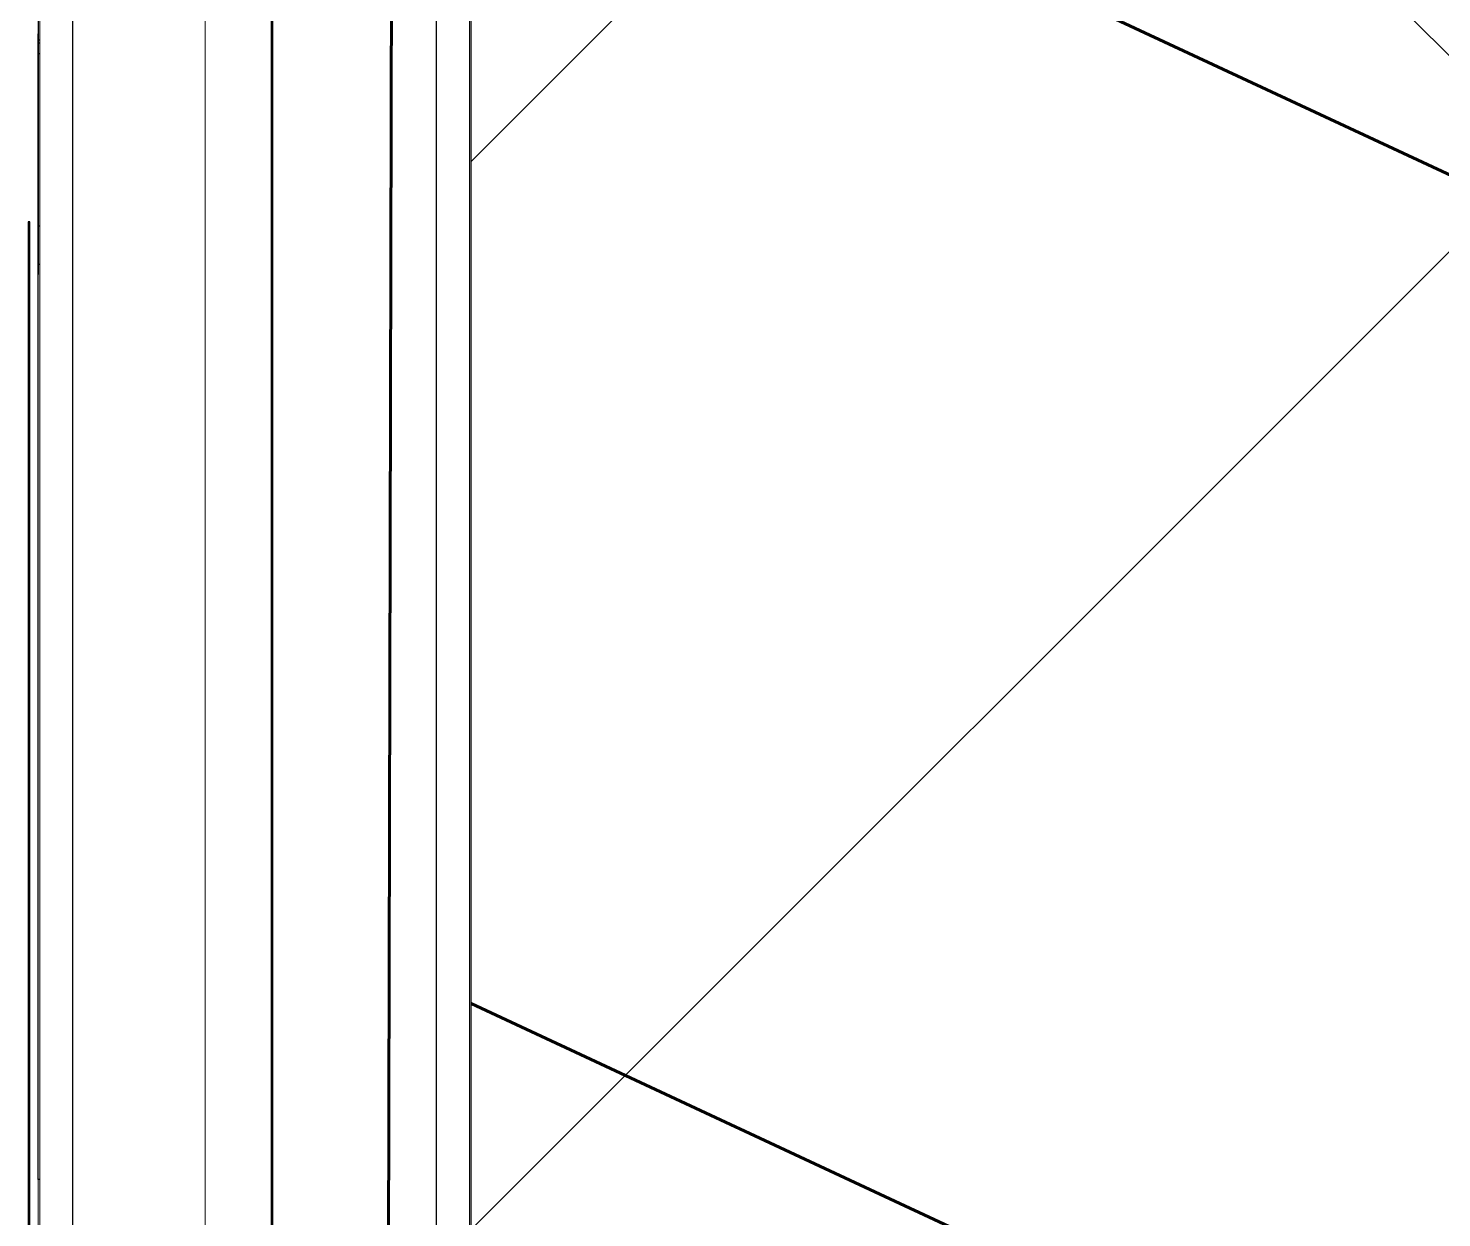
# Model space of a CAD drawing. Header units: millimetres. Extents: x -164500 to 426394, y -23753 to 102118.
# Drawn here: x 107168 to 108023, y 5768 to 6488 of the extents above; entities that cross this region are included whole.
import ezdxf

# ---------------------------------------------------------------- set-up
doc = ezdxf.new("R2010")
doc.units = ezdxf.units.MM
for name, color, linetype, lineweight in [('0) шлифовка', 5, 'Continuous', 60), ('1.4) Плинтус ПЛ-4', 6, 'Continuous', 60), ('5.2) Л-1 Линолеум', 100, 'Continuous', 30), ('7.1) НЗ Стяжка на теплый пол', 160, 'Continuous', 30), ('A-FLOR', 7, 'Continuous', 9), ('A-GENM-3', 7, 'Continuous', 5), ('Оси', 7, 'Continuous', 9)]:
    doc.layers.add(name, color=color, linetype=linetype, lineweight=lineweight)
doc.layers.add('2) защита вин плитк', color=6, linetype='Continuous')
doc.layers.add('3.2.1) Нал-ой пол 4 вып', color=3, linetype='Continuous')

# ---------------------------------------------------------------- blocks, each defined once
blk = doc.blocks.new('Рисунок_горы - Рисунок_горы-31934381-Объем проектирования 1 этажа')
at = {"layer": 'A-GENM-3'}
for p, q in [((107109, 10341.4), (107109, 6202.65)), ((107109, 6596.8), (107109, 6811.76)), ((107109, 6811.76), (107109, 6596.8)), ((107109, 6543.62), (107109, 6262.3)), ((107109, 6203.3), (107109, 6539.78)), ((107109, 6405.54), (107109, 6505.22)), ((107109, 6505.22), (107109, 6405.54)), ((107109, 6323.13), (107109, 6385.36)), ((107109, 6385.36), (107109, 6323.13)), ((107109, 6239.82), (107109, 6301.84)), ((107109, 6301.84), (107109, 6239.82)), ((107109, 6262.3), (107109, 6206.38)), ((107109, 6206.38), (107109, 6203.3)), ((107109, 6203.3), (107109, 6202.65)), ((107109, 6202.65), (107109, 6203.3)), ((107109, 6202.65), (107109, 5509.4)), ((107109, 6066.28), (107109, 6088.01)), ((107109, 6088.01), (107109, 6066.28))]:
    blk.add_line(p, q, dxfattribs=at)
for points, knots in [([(107109, 6724.53), (107109, 6724.53), (107109, 6678.82), (107109, 6632.45), (107109, 6587.07)], [0.4375, 0.4375, 0.4375, 0.4375, 0.43750001, 0.5, 0.5, 0.5, 0.5]), ([(107109, 6595.4), (107109, 6595.4), (107109, 6603.73), (107109, 6609.35), (107109, 6612.7)], [0.5, 0.5, 0.5, 0.5, 0.50000001, 0.52808784, 0.52808784, 0.52808784, 0.52808784]), ([(107109, 6596.8), (107109, 6596.8), (107109, 6588.87), (107109, 6585.18), (107109, 6583.8)], [0.345323741, 0.345323741, 0.345323741, 0.345323741, 0.345323751, 0.348091717, 0.348091717, 0.348091717, 0.348091717]), ([(107109, 6427.42), (107109, 6427.42), (107109, 6451.97), (107109, 6573.22), (107109, 6595.4)], [0.3333333, 0.3333333, 0.3333333, 0.3333333, 0.3333333, 0.5, 0.5, 0.5, 0.5]), ([(107109, 6587.07), (107109, 6587.07), (107109, 6571), (107109, 6574.78), (107109, 6563.82)], [0.352517986, 0.352517986, 0.352517986, 0.352517986, 0.352517996, 0.35971223, 0.35971223, 0.35971223, 0.35971223]), ([(107109, 6563.82), (107109, 6563.82), (107109, 6557.02), (107109, 6550.72), (107109, 6543.62)], [0.35971223, 0.35971223, 0.35971223, 0.35971223, 0.35971224, 0.366906475, 0.366906475, 0.366906475, 0.366906475]), ([(107109, 6505.22), (107109, 6505.22), (107109, 6516.39), (107109, 6536.9), (107109, 6543.62)], [0.93333333, 0.93333333, 0.93333333, 0.93333333, 0.93333334, 1, 1, 1, 1]), ([(107109, 6543.62), (107109, 6543.62), (107109, 6536.9), (107109, 6516.39), (107109, 6505.22)], [0.366906475, 0.366906475, 0.366906475, 0.366906475, 0.366906485, 0.374100719, 0.374100719, 0.374100719, 0.374100719]), ([(107109, 6539.78), (107109, 6539.78), (107109, 6540.07), (107109, 6540.41), (107109, 6540.78)], [0.4222222222, 0.4222222222, 0.4222222222, 0.4222222222, 0.4222222322, 0.4225676762, 0.4225676762, 0.4225676762, 0.4225676762]), ([(107109, 6385.36), (107109, 6385.36), (107109, 6394.3), (107109, 6394.37), (107109, 6405.54)], [0.86666667, 0.86666667, 0.86666667, 0.86666667, 0.86666668, 0.9, 0.9, 0.9, 0.9]), ([(107109, 6405.54), (107109, 6405.54), (107109, 6394.37), (107109, 6394.3), (107109, 6385.36)], [0.381294964, 0.381294964, 0.381294964, 0.381294964, 0.381294974, 0.388489209, 0.388489209, 0.388489209, 0.388489209]), ([(107109, 6301.84), (107109, 6301.84), (107109, 6311.77), (107109, 6310.31), (107109, 6323.13)], [0.8, 0.8, 0.8, 0.8, 0.80000001, 0.83333333, 0.83333333, 0.83333333, 0.83333333]), ([(107109, 6323.13), (107109, 6323.13), (107109, 6310.31), (107109, 6311.77), (107109, 6301.84)], [0.395683453, 0.395683453, 0.395683453, 0.395683453, 0.395683463, 0.402877698, 0.402877698, 0.402877698, 0.402877698]), ([(107109, 6214.8), (107109, 6214.8), (107109, 6224.12), (107109, 6230.69), (107109, 6239.82)], [0.73333333, 0.73333333, 0.73333333, 0.73333333, 0.73333334, 0.76666667, 0.76666667, 0.76666667, 0.76666667]), ([(107109, 6239.82), (107109, 6239.82), (107109, 6230.69), (107109, 6224.12), (107109, 6214.8)], [0.410071942, 0.410071942, 0.410071942, 0.410071942, 0.410071952, 0.417266187, 0.417266187, 0.417266187, 0.417266187]), ([(107109, 6128.81), (107109, 6128.81), (107109, 6163.64), (107109, 6185.73), (107109, 6214.8)], [0.7, 0.7, 0.7, 0.7, 0.70000001, 0.73333333, 0.73333333, 0.73333333, 0.73333333]), ([(107109, 6214.8), (107109, 6214.8), (107109, 6185.73), (107109, 6163.64), (107109, 6128.81)], [0.417266187, 0.417266187, 0.417266187, 0.417266187, 0.417266197, 0.424460432, 0.424460432, 0.424460432, 0.424460432]), ([(107109, 6108.72), (107109, 6108.72), (107109, 6116.64), (107109, 6118.91), (107109, 6128.81)], [0.66666667, 0.66666667, 0.66666667, 0.66666667, 0.66666668, 0.7, 0.7, 0.7, 0.7]), ([(107109, 6128.81), (107109, 6128.81), (107109, 6118.91), (107109, 6116.64), (107109, 6108.72)], [0.424460432, 0.424460432, 0.424460432, 0.424460432, 0.424460442, 0.431654676, 0.431654676, 0.431654676, 0.431654676]), ([(107109, 6088.01), (107109, 6088.01), (107109, 6096.91), (107109, 6100.08), (107109, 6108.72)], [0.63333333, 0.63333333, 0.63333333, 0.63333333, 0.63333334, 0.66666667, 0.66666667, 0.66666667, 0.66666667]), ([(107109, 6108.72), (107109, 6108.72), (107109, 6100.08), (107109, 6096.91), (107109, 6088.01)], [0.431654676, 0.431654676, 0.431654676, 0.431654676, 0.431654686, 0.438848921, 0.438848921, 0.438848921, 0.438848921])]:
    blk.add_open_spline(points, degree=3, knots=knots, dxfattribs=at)
for points in [[(107109, 6623.35), (107109, 6623.73), (107109, 6624.1), (107109, 6624.47)], [(107109, 6623.21), (107109, 6623.26), (107109, 6623.31), (107109, 6623.35)], [(107109, 6621.28), (107109, 6621.92), (107109, 6622.56), (107109, 6623.21)], [(107109, 6620.24), (107109, 6620.59), (107109, 6620.93), (107109, 6621.28)], [(107109, 6620.02), (107109, 6620.1), (107109, 6620.17), (107109, 6620.24)], [(107109, 6619.8), (107109, 6619.87), (107109, 6619.95), (107109, 6620.02)], [(107109, 6619.65), (107109, 6619.7), (107109, 6619.75), (107109, 6619.8)], [(107109, 6619.43), (107109, 6619.51), (107109, 6619.58), (107109, 6619.65)], [(107109, 6615.98), (107109, 6617.13), (107109, 6618.28), (107109, 6619.43)], [(107109, 6615.83), (107109, 6615.88), (107109, 6615.93), (107109, 6615.98)], [(107109, 6615.69), (107109, 6615.73), (107109, 6615.78), (107109, 6615.83)], [(107109, 6615.61), (107109, 6615.64), (107109, 6615.66), (107109, 6615.69)], [(107109, 6615.47), (107109, 6615.52), (107109, 6615.56), (107109, 6615.61)], [(107109, 6615.32), (107109, 6615.37), (107109, 6615.42), (107109, 6615.47)], [(107109, 6615.17), (107109, 6615.22), (107109, 6615.27), (107109, 6615.32)], [(107109, 6615.03), (107109, 6615.08), (107109, 6615.13), (107109, 6615.17)], [(107109, 6614.88), (107109, 6614.93), (107109, 6614.98), (107109, 6615.03)], [(107109, 6614.66), (107109, 6614.74), (107109, 6614.81), (107109, 6614.88)], [(107109, 6614.37), (107109, 6614.47), (107109, 6614.57), (107109, 6614.66)], [(107109, 6614.23), (107109, 6614.27), (107109, 6614.32), (107109, 6614.37)], [(107109, 6613.57), (107109, 6613.79), (107109, 6614.01), (107109, 6614.23)], [(107109, 6613.06), (107109, 6613.23), (107109, 6613.4), (107109, 6613.57)], [(107109, 6611.97), (107109, 6612.33), (107109, 6612.7), (107109, 6613.06)], [(107109, 6611.9), (107109, 6611.92), (107109, 6611.95), (107109, 6611.97)], [(107109, 6611.83), (107109, 6611.85), (107109, 6611.88), (107109, 6611.9)], [(107109, 6611.76), (107109, 6611.78), (107109, 6611.8), (107109, 6611.83)], [(107109, 6611.68), (107109, 6611.71), (107109, 6611.73), (107109, 6611.76)], [(107109, 6611.61), (107109, 6611.63), (107109, 6611.66), (107109, 6611.68)], [(107109, 6611.54), (107109, 6611.56), (107109, 6611.59), (107109, 6611.61)], [(107109, 6611.47), (107109, 6611.49), (107109, 6611.51), (107109, 6611.54)], [(107109, 6611.39), (107109, 6611.42), (107109, 6611.44), (107109, 6611.47)], [(107109, 6611.46), (107109, 6600.9), (107109, 6575.53), (107109, 6549.02)], [(107109, 6611.32), (107109, 6611.35), (107109, 6611.37), (107109, 6611.39)], [(107109, 6611.25), (107109, 6611.27), (107109, 6611.3), (107109, 6611.32)], [(107109, 6611.18), (107109, 6611.2), (107109, 6611.22), (107109, 6611.25)], [(107109, 6611.1), (107109, 6611.13), (107109, 6611.15), (107109, 6611.18)], [(107109, 6611.03), (107109, 6611.06), (107109, 6611.08), (107109, 6611.1)], [(107109, 6602.9), (107109, 6605.57), (107109, 6608.29), (107109, 6611.03)], [(107109, 6602.76), (107109, 6602.8), (107109, 6602.85), (107109, 6602.9)], [(107109, 6602.62), (107109, 6602.66), (107109, 6602.71), (107109, 6602.76)], [(107109, 6602.55), (107109, 6602.57), (107109, 6602.59), (107109, 6602.62)], [(107109, 6602.41), (107109, 6602.45), (107109, 6602.5), (107109, 6602.55)], [(107109, 6602.27), (107109, 6602.31), (107109, 6602.36), (107109, 6602.41)], [(107109, 6602.05), (107109, 6602.12), (107109, 6602.19), (107109, 6602.27)], [(107109, 6601.84), (107109, 6601.91), (107109, 6601.98), (107109, 6602.05)], [(107109, 6601.56), (107109, 6601.66), (107109, 6601.75), (107109, 6601.84)], [(107109, 6601.35), (107109, 6601.42), (107109, 6601.49), (107109, 6601.56)], [(107109, 6601.21), (107109, 6601.26), (107109, 6601.31), (107109, 6601.35)], [(107109, 6600.52), (107109, 6600.75), (107109, 6600.98), (107109, 6601.21)], [(107109, 6600.24), (107109, 6600.33), (107109, 6600.42), (107109, 6600.52)], [(107109, 6600.1), (107109, 6600.14), (107109, 6600.19), (107109, 6600.24)], [(107109, 6599.06), (107109, 6599.4), (107109, 6599.75), (107109, 6600.1)], [(107109, 6598.92), (107109, 6598.96), (107109, 6599.01), (107109, 6599.06)], [(107109, 6598.71), (107109, 6598.78), (107109, 6598.85), (107109, 6598.92)], [(107109, 6596.1), (107109, 6596.96), (107109, 6597.83), (107109, 6598.71)], [(107109, 6583.82), (107109, 6585.22), (107109, 6588.91), (107109, 6596.8)], [(107109, 6595.14), (107109, 6595.46), (107109, 6595.78), (107109, 6596.1)], [(107109, 6594.94), (107109, 6595.01), (107109, 6595.08), (107109, 6595.14)], [(107109, 6594.74), (107109, 6594.8), (107109, 6594.87), (107109, 6594.94)], [(107109, 6594.6), (107109, 6594.65), (107109, 6594.69), (107109, 6594.74)], [(107109, 6594.4), (107109, 6594.46), (107109, 6594.53), (107109, 6594.6)], [(107109, 6591.24), (107109, 6592.28), (107109, 6593.33), (107109, 6594.4)], [(107109, 6591.1), (107109, 6591.15), (107109, 6591.19), (107109, 6591.24)], [(107109, 6590.97), (107109, 6591.01), (107109, 6591.06), (107109, 6591.1)], [(107109, 6590.9), (107109, 6590.93), (107109, 6590.95), (107109, 6590.97)], [(107109, 6590.77), (107109, 6590.81), (107109, 6590.86), (107109, 6590.9)], [(107109, 6590.64), (107109, 6590.68), (107109, 6590.73), (107109, 6590.77)], [(107109, 6590.5), (107109, 6590.55), (107109, 6590.59), (107109, 6590.64)], [(107109, 6590.37), (107109, 6590.42), (107109, 6590.46), (107109, 6590.5)], [(107109, 6590.24), (107109, 6590.28), (107109, 6590.33), (107109, 6590.37)], [(107109, 6590.04), (107109, 6590.11), (107109, 6590.17), (107109, 6590.24)], [(107109, 6589.78), (107109, 6589.86), (107109, 6589.95), (107109, 6590.04)], [(107109, 6589.64), (107109, 6589.69), (107109, 6589.73), (107109, 6589.78)], [(107109, 6589.05), (107109, 6589.25), (107109, 6589.45), (107109, 6589.64)], [(107109, 6588.39), (107109, 6588.61), (107109, 6588.83), (107109, 6589.05)], [(107109, 6588.33), (107109, 6588.35), (107109, 6588.37), (107109, 6588.39)], [(107109, 6588.26), (107109, 6588.28), (107109, 6588.31), (107109, 6588.33)], [(107109, 6587.09), (107109, 6587.48), (107109, 6587.87), (107109, 6588.26)], [(107109, 6587.02), (107109, 6587.04), (107109, 6587.07), (107109, 6587.09)], [(107109, 6586.96), (107109, 6586.98), (107109, 6587), (107109, 6587.02)], [(107109, 6586.89), (107109, 6586.91), (107109, 6586.94), (107109, 6586.96)], [(107109, 6586.83), (107109, 6586.85), (107109, 6586.87), (107109, 6586.89)], [(107109, 6586.76), (107109, 6586.78), (107109, 6586.81), (107109, 6586.83)], [(107109, 6586.7), (107109, 6586.72), (107109, 6586.74), (107109, 6586.76)], [(107109, 6586.63), (107109, 6586.65), (107109, 6586.68), (107109, 6586.7)], [(107109, 6586.57), (107109, 6586.59), (107109, 6586.61), (107109, 6586.63)], [(107109, 6586.5), (107109, 6586.52), (107109, 6586.55), (107109, 6586.57)], [(107109, 6586.44), (107109, 6586.46), (107109, 6586.48), (107109, 6586.5)], [(107109, 6586.37), (107109, 6586.4), (107109, 6586.42), (107109, 6586.44)], [(107109, 6586.31), (107109, 6586.33), (107109, 6586.35), (107109, 6586.37)], [(107109, 6586.24), (107109, 6586.27), (107109, 6586.29), (107109, 6586.31)], [(107109, 6586.18), (107109, 6586.2), (107109, 6586.22), (107109, 6586.24)], [(107109, 6586.11), (107109, 6586.14), (107109, 6586.16), (107109, 6586.18)], [(107109, 6586.05), (107109, 6586.07), (107109, 6586.09), (107109, 6586.11)], [(107109, 6585.99), (107109, 6586.01), (107109, 6586.03), (107109, 6586.05)], [(107109, 6585.92), (107109, 6585.94), (107109, 6585.96), (107109, 6585.99)], [(107109, 6585.05), (107109, 6585.36), (107109, 6585.68), (107109, 6585.99)], [(107109, 6585.86), (107109, 6585.88), (107109, 6585.9), (107109, 6585.92)], [(107109, 6585.79), (107109, 6585.81), (107109, 6585.83), (107109, 6585.86)], [(107109, 6585.73), (107109, 6585.75), (107109, 6585.77), (107109, 6585.79)], [(107109, 6585.73), (107109, 6585.59), (107109, 6585.45), (107109, 6585.3)], [(107109, 6585.66), (107109, 6585.68), (107109, 6585.71), (107109, 6585.73)], [(107109, 6585.6), (107109, 6585.62), (107109, 6585.64), (107109, 6585.66)], [(107109, 6585.53), (107109, 6585.56), (107109, 6585.58), (107109, 6585.6)], [(107109, 6585.47), (107109, 6585.49), (107109, 6585.51), (107109, 6585.53)], [(107109, 6585.41), (107109, 6585.43), (107109, 6585.45), (107109, 6585.47)], [(107109, 6585.34), (107109, 6585.36), (107109, 6585.38), (107109, 6585.41)], [(107109, 6585.28), (107109, 6585.3), (107109, 6585.32), (107109, 6585.34)], [(107109, 6585.21), (107109, 6585.23), (107109, 6585.26), (107109, 6585.28)], [(107109, 6585.15), (107109, 6585.17), (107109, 6585.19), (107109, 6585.21)], [(107109, 6585.08), (107109, 6585.11), (107109, 6585.13), (107109, 6585.15)], [(107109, 6569.55), (107109, 6574.35), (107109, 6579.56), (107109, 6585.08)], [(107109, 6569.44), (107109, 6569.48), (107109, 6569.52), (107109, 6569.55)], [(107109, 6569.33), (107109, 6569.37), (107109, 6569.41), (107109, 6569.44)], [(107109, 6569.28), (107109, 6569.29), (107109, 6569.31), (107109, 6569.33)], [(107109, 6569.16), (107109, 6569.2), (107109, 6569.24), (107109, 6569.28)], [(107109, 6569.05), (107109, 6569.09), (107109, 6569.13), (107109, 6569.16)], [(107109, 6568.89), (107109, 6568.94), (107109, 6569), (107109, 6569.05)], [(107109, 6568.72), (107109, 6568.78), (107109, 6568.83), (107109, 6568.89)], [(107109, 6568.5), (107109, 6568.57), (107109, 6568.65), (107109, 6568.72)], [(107109, 6568.34), (107109, 6568.39), (107109, 6568.45), (107109, 6568.5)], [(107109, 6568.23), (107109, 6568.26), (107109, 6568.3), (107109, 6568.34)], [(107109, 6567.68), (107109, 6567.86), (107109, 6568.04), (107109, 6568.23)], [(107109, 6567.46), (107109, 6567.53), (107109, 6567.61), (107109, 6567.68)], [(107109, 6567.35), (107109, 6567.39), (107109, 6567.42), (107109, 6567.46)], [(107109, 6566.54), (107109, 6566.81), (107109, 6567.08), (107109, 6567.35)], [(107109, 6566.43), (107109, 6566.47), (107109, 6566.51), (107109, 6566.54)], [(107109, 6566.27), (107109, 6566.33), (107109, 6566.38), (107109, 6566.43)], [(107109, 6564.27), (107109, 6564.93), (107109, 6565.6), (107109, 6566.27)], [(107109, 6563.54), (107109, 6563.78), (107109, 6564.02), (107109, 6564.27)], [(107109, 6563.44), (107109, 6563.47), (107109, 6563.51), (107109, 6563.54)], [(107109, 6563.39), (107109, 6563.41), (107109, 6563.42), (107109, 6563.44)], [(107109, 6563.24), (107109, 6563.29), (107109, 6563.34), (107109, 6563.39)], [(107109, 6563.13), (107109, 6563.17), (107109, 6563.2), (107109, 6563.24)], [(107109, 6562.98), (107109, 6563.03), (107109, 6563.08), (107109, 6563.13)], [(107109, 6562.93), (107109, 6562.95), (107109, 6562.96), (107109, 6562.98)], [(107109, 6560.63), (107109, 6561.38), (107109, 6562.15), (107109, 6562.93)], [(107109, 6560.53), (107109, 6560.56), (107109, 6560.6), (107109, 6560.63)], [(107109, 6560.43), (107109, 6560.47), (107109, 6560.5), (107109, 6560.53)], [(107109, 6560.38), (107109, 6560.4), (107109, 6560.42), (107109, 6560.43)], [(107109, 6560.29), (107109, 6560.32), (107109, 6560.35), (107109, 6560.38)], [(107109, 6560.19), (107109, 6560.22), (107109, 6560.25), (107109, 6560.29)], [(107109, 6560.09), (107109, 6560.12), (107109, 6560.16), (107109, 6560.19)], [(107109, 6559.99), (107109, 6560.03), (107109, 6560.06), (107109, 6560.09)], [(107109, 6559.9), (107109, 6559.93), (107109, 6559.96), (107109, 6559.99)], [(107109, 6559.75), (107109, 6559.8), (107109, 6559.85), (107109, 6559.9)], [(107109, 6559.7), (107109, 6559.72), (107109, 6559.74), (107109, 6559.75)], [(107109, 6559.61), (107109, 6559.64), (107109, 6559.67), (107109, 6559.7)], [(107109, 6559.56), (107109, 6559.58), (107109, 6559.59), (107109, 6559.61)], [(107109, 6559.46), (107109, 6559.5), (107109, 6559.53), (107109, 6559.56)], [(107109, 6559.03), (107109, 6559.18), (107109, 6559.32), (107109, 6559.46)], [(107109, 6558.56), (107109, 6558.72), (107109, 6558.88), (107109, 6559.03)], [(107109, 6558.51), (107109, 6558.53), (107109, 6558.54), (107109, 6558.56)], [(107109, 6558.47), (107109, 6558.48), (107109, 6558.5), (107109, 6558.51)], [(107109, 6557.63), (107109, 6557.9), (107109, 6558.18), (107109, 6558.47)], [(107109, 6557.58), (107109, 6557.6), (107109, 6557.61), (107109, 6557.63)], [(107109, 6557.53), (107109, 6557.55), (107109, 6557.56), (107109, 6557.58)], [(107109, 6557.49), (107109, 6557.5), (107109, 6557.52), (107109, 6557.53)], [(107109, 6557.44), (107109, 6557.46), (107109, 6557.47), (107109, 6557.49)], [(107109, 6557.4), (107109, 6557.41), (107109, 6557.43), (107109, 6557.44)], [(107109, 6557.35), (107109, 6557.36), (107109, 6557.38), (107109, 6557.4)], [(107109, 6557.3), (107109, 6557.32), (107109, 6557.33), (107109, 6557.35)], [(107109, 6557.26), (107109, 6557.27), (107109, 6557.29), (107109, 6557.3)], [(107109, 6557.21), (107109, 6557.23), (107109, 6557.24), (107109, 6557.26)], [(107109, 6557.17), (107109, 6557.18), (107109, 6557.2), (107109, 6557.21)], [(107109, 6557.12), (107109, 6557.14), (107109, 6557.15), (107109, 6557.17)], [(107109, 6557.07), (107109, 6557.09), (107109, 6557.1), (107109, 6557.12)], [(107109, 6557.03), (107109, 6557.04), (107109, 6557.06), (107109, 6557.07)], [(107109, 6556.98), (107109, 6557), (107109, 6557.01), (107109, 6557.03)], [(107109, 6556.94), (107109, 6556.95), (107109, 6556.97), (107109, 6556.98)], [(107109, 6556.89), (107109, 6556.91), (107109, 6556.92), (107109, 6556.94)], [(107109, 6556.85), (107109, 6556.86), (107109, 6556.88), (107109, 6556.89)], [(107109, 6556.8), (107109, 6556.82), (107109, 6556.83), (107109, 6556.85)], [(107109, 6556.76), (107109, 6556.77), (107109, 6556.79), (107109, 6556.8)], [(107109, 6556.71), (107109, 6556.73), (107109, 6556.74), (107109, 6556.76)], [(107109, 6556.66), (107109, 6556.68), (107109, 6556.7), (107109, 6556.71)], [(107109, 6556.62), (107109, 6556.63), (107109, 6556.65), (107109, 6556.66)], [(107109, 6556.57), (107109, 6556.59), (107109, 6556.6), (107109, 6556.62)], [(107109, 6556.53), (107109, 6556.54), (107109, 6556.56), (107109, 6556.57)], [(107109, 6556.48), (107109, 6556.5), (107109, 6556.51), (107109, 6556.53)], [(107109, 6556.44), (107109, 6556.45), (107109, 6556.47), (107109, 6556.48)], [(107109, 6556.39), (107109, 6556.41), (107109, 6556.42), (107109, 6556.44)], [(107109, 6556.35), (107109, 6556.36), (107109, 6556.38), (107109, 6556.39)], [(107109, 6556.3), (107109, 6556.32), (107109, 6556.33), (107109, 6556.35)], [(107109, 6556.26), (107109, 6556.27), (107109, 6556.29), (107109, 6556.3)], [(107109, 6556.21), (107109, 6556.23), (107109, 6556.24), (107109, 6556.26)], [(107109, 6546.28), (107109, 6549.01), (107109, 6552.36), (107109, 6556.21)], [(107109, 6547.78), (107109, 6528.23), (107109, 6494.94), (107109, 6447.32)], [(107109, 6546.22), (107109, 6546.24), (107109, 6546.26), (107109, 6546.28)], [(107109, 6546.15), (107109, 6546.17), (107109, 6546.2), (107109, 6546.22)], [(107109, 6546.12), (107109, 6546.13), (107109, 6546.14), (107109, 6546.15)], [(107109, 6546.06), (107109, 6546.08), (107109, 6546.1), (107109, 6546.12)], [(107109, 6546), (107109, 6546.02), (107109, 6546.04), (107109, 6546.06)], [(107109, 6545.9), (107109, 6545.93), (107109, 6545.96), (107109, 6546)], [(107109, 6545.81), (107109, 6545.84), (107109, 6545.87), (107109, 6545.9)], [(107109, 6545.69), (107109, 6545.73), (107109, 6545.77), (107109, 6545.81)], [(107109, 6545.59), (107109, 6545.62), (107109, 6545.66), (107109, 6545.69)], [(107109, 6545.53), (107109, 6545.55), (107109, 6545.57), (107109, 6545.59)], [(107109, 6542.92), (107109, 6543.71), (107109, 6544.58), (107109, 6545.53)], [(107109, 6542.87), (107109, 6542.89), (107109, 6542.91), (107109, 6542.92)], [(107109, 6541.7), (107109, 6542.07), (107109, 6542.46), (107109, 6542.87)], [(107109, 6541.61), (107109, 6541.64), (107109, 6541.67), (107109, 6541.7)], [(107109, 6541.59), (107109, 6541.6), (107109, 6541.61), (107109, 6541.61)], [(107109, 6541.55), (107109, 6541.56), (107109, 6541.58), (107109, 6541.59)], [(107109, 6541.51), (107109, 6541.52), (107109, 6541.54), (107109, 6541.55)], [(107109, 6541.46), (107109, 6541.48), (107109, 6541.49), (107109, 6541.51)], [(107109, 6541.42), (107109, 6541.44), (107109, 6541.45), (107109, 6541.46)], [(107109, 6541.38), (107109, 6541.39), (107109, 6541.41), (107109, 6541.42)], [(107109, 6541.28), (107109, 6541.31), (107109, 6541.35), (107109, 6541.38)], [(107109, 6541.21), (107109, 6541.23), (107109, 6541.26), (107109, 6541.28)], [(107109, 6541.17), (107109, 6541.19), (107109, 6541.2), (107109, 6541.21)], [(107109, 6541.11), (107109, 6541.13), (107109, 6541.15), (107109, 6541.17)], [(107109, 6541.05), (107109, 6541.07), (107109, 6541.09), (107109, 6541.11)], [(107109, 6540.78), (107109, 6540.87), (107109, 6540.96), (107109, 6541.05)], [(107109, 6447.32), (107109, 6419.64), (107109, 6401.29), (107109, 6408.32)], [(107109, 6411.45), (107109, 6415.15), (107109, 6421.16), (107109, 6424.86)]]:
    blk.add_open_spline(points, degree=3, dxfattribs=at)

msp = doc.modelspace()

# ---------------------------------------------------------------- hatches: boundary and pattern name
at = {"layer": '0) шлифовка', "true_color": 0x2776bb}
h = msp.add_hatch(dxfattribs=at)
h.set_pattern_fill('ANSI31', color=152, scale=222, angle=110)
h.paths.add_polyline_path([(109674.038, 10121.05), (107435.702, 10126.305), (107435.702, 2344.938), (107858.702, 2344.938), (107858.702, 2351.938), (107928.702, 2351.938), (107973.702, 2343.938), (107973.702, 2313.938), (107963.702, 2263.938), (107928.702, 2263.938), (107928.702, 2255.938), (107858.702, 2255.938), (107515.702, 2262.938), (107515.702, 2228.095), (109613.702, 2223.17), (109613.702, 2262.938), (109368.702, 2262.938), (109368.702, 2255.938), (109298.702, 2255.938), (109263.702, 2263.938), (109263.702, 2313.938), (109253.702, 2313.938), (109253.702, 2343.938), (109298.702, 2343.938), (109298.702, 2351.938), (109368.702, 2351.938), (109655.787, 2346.13)])
at = {"layer": '2) защита вин плитк'}
h = msp.add_hatch(dxfattribs=at)
h.set_pattern_fill('ANSI31', color=256, scale=222)
h.paths.add_polyline_path([(109674.038, 10121.05), (107435.702, 10126.305), (107435.702, 2344.938), (107858.702, 2344.938), (107858.702, 2351.938), (107928.702, 2351.938), (107973.702, 2343.938), (107973.702, 2313.938), (107963.702, 2263.938), (107928.702, 2263.938), (107928.702, 2255.938), (107858.702, 2255.938), (107515.702, 2262.938), (107515.702, 2228.095), (109613.702, 2223.17), (109613.702, 2262.938), (109368.702, 2262.938), (109368.702, 2255.938), (109298.702, 2255.938), (109263.702, 2263.938), (109263.702, 2313.938), (109253.702, 2313.938), (109253.702, 2343.938), (109298.702, 2343.938), (109298.702, 2351.938), (109368.702, 2351.938), (109655.787, 2346.13)])
at = {"layer": '3.2.1) Нал-ой пол 4 вып'}
h = msp.add_hatch(dxfattribs=at)
h.set_pattern_fill('ANSI31', color=256, scale=300)
h.paths.add_polyline_path([(109674.038, 10148.887), (107435.702, 10154.141), (107435.702, 2372.774), (107858.702, 2372.774), (107858.702, 2379.774), (107928.702, 2379.774), (107973.702, 2371.774), (107973.702, 2341.774), (107963.702, 2291.774), (107928.702, 2291.774), (107928.702, 2283.774), (107858.702, 2283.774), (107515.702, 2290.774), (107515.702, 2255.932), (109613.702, 2251.007), (109613.702, 2290.774), (109368.702, 2290.774), (109368.702, 2283.774), (109298.702, 2283.774), (109263.702, 2291.774), (109263.702, 2341.774), (109253.702, 2341.774), (109253.702, 2371.774), (109298.702, 2371.774), (109298.702, 2379.774), (109368.702, 2379.774), (109655.787, 2373.966)])
at = {"layer": '5.2) Л-1 Линолеум'}
h = msp.add_hatch(dxfattribs=at)
h.set_pattern_fill('ANSI37', color=256, scale=300)
h.paths.add_polyline_path([(109674.038, 10148.887), (107435.702, 10154.141), (107435.702, 2372.774), (107858.702, 2372.774), (107858.702, 2379.774), (107928.702, 2379.774), (107973.702, 2371.774), (107973.702, 2341.774), (107963.702, 2291.774), (107928.702, 2291.774), (107928.702, 2283.774), (107858.702, 2283.774), (107515.702, 2290.774), (107515.702, 2255.932), (109613.702, 2251.007), (109613.702, 2290.774), (109368.702, 2290.774), (109368.702, 2283.774), (109298.702, 2283.774), (109263.702, 2291.774), (109263.702, 2341.774), (109253.702, 2341.774), (109253.702, 2371.774), (109298.702, 2371.774), (109298.702, 2379.774), (109368.702, 2379.774), (109655.787, 2373.966)])
at = {"layer": '7.1) НЗ Стяжка на теплый пол'}
h = msp.add_hatch(dxfattribs=at)
h.set_pattern_fill('ANSI31', color=256, scale=333)
h.paths.add_polyline_path([(109674.038, 10121.05), (107435.702, 10126.305), (107435.702, 2344.938), (107858.702, 2344.938), (107858.702, 2351.938), (107928.702, 2351.938), (107973.702, 2343.938), (107973.702, 2313.938), (107963.702, 2263.938), (107928.702, 2263.938), (107928.702, 2255.938), (107858.702, 2255.938), (107515.702, 2262.938), (107515.702, 2228.095), (109613.702, 2223.17), (109613.702, 2262.938), (109368.702, 2262.938), (109368.702, 2255.938), (109298.702, 2255.938), (109263.702, 2263.938), (109263.702, 2313.938), (109253.702, 2313.938), (109253.702, 2343.938), (109298.702, 2343.938), (109298.702, 2351.938), (109368.702, 2351.938), (109655.787, 2346.13)])

# ---------------------------------------------------------------- linework, layer by layer
for p, q in [((107194.702, 13.938), (107194.702, 10463.938)), ((107414.702, 2263.938), (107414.702, 10463.938)), ((107314.702, 10253.938), (107314.702, 24.438)), ((107315.702, 24.438), (107315.702, 10253.938)), ((107435.702, 2344.938), (107435.702, 10242.938)), ((107173.702, 6581.757), (107173.702, 6368.75)), ((107174.702, 6481.171), (107173.702, 6481.171)), ((107173.702, 6479.677), (107174.702, 6479.677)), ((107173.702, 6473.106), (107174.702, 6473.106)), ((107168.669, 6371.142), (107167.669, 6371.142)), ((107167.669, 6371.142), (107167.669, 5131.948)), ((107168.669, 5131.948), (107168.669, 6371.142)), ((107173.702, 6368.75), (107174.702, 6368.75)), ((107173.702, 6345.517), (107174.702, 6345.517)), ((107174.702, 5791.533), (107173.702, 5791.533))]:
    msp.add_line(p, q)
at = {"flags": 128}
msp.add_lwpolyline([(109655.498, 2223.072), (109674.038, 10121.05), (107396.044, 10126.398), (107377.504, 2228.42)], close=True, dxfattribs=at)
for points, knots in [([(107173.702, 6479.677), (107173.702, 6474.881), (107173.702, 6470.108), (107173.702, 6461.888), (107173.702, 6446.841), (107173.702, 6432.554), (107173.702, 6417.89), (107173.702, 6403.236), (107173.702, 6389.998), (107173.702, 6374.322), (107173.702, 6358.551), (107173.702, 6348.662), (107173.702, 6337.874), (107173.702, 6340.505), (107173.702, 6359.211), (107173.702, 6397.792), (107173.702, 6425.582), (107173.702, 6452.229), (107173.702, 6455.437), (107173.702, 6467.407), (107173.702, 6476.629), (107173.702, 6484.217), (107173.702, 6486.446), (107173.702, 6480.127)], [-1.5700987, -1.5700987, -1.5700987, -1.5700987, -1.5411593, -1.5017544, -1.446541, -1.382724, -1.3191194, -1.2573959, -1.1837741, -1.1048025, -1.0277466, -0.9552539, -0.8969349, -0.8330133, -0.7511047, -0.6526024, -0.5345389, -0.4511164, -0.3659437, -0.2890059, -0.1854375, -0.0860846, 0, 0, 0, 0]), ([(107173.702, 6481.171), (107173.702, 6481.171), (107173.702, 6480.477), (107173.702, 6476.869), (107173.702, 6470.311), (107173.702, 6460.73), (107173.702, 6458.302), (107173.702, 6434.247), (107173.702, 6406.689), (107173.702, 6367.031), (107173.702, 6347.53), (107173.702, 6343.83), (107173.702, 6352.649), (107173.702, 6361.398), (107173.702, 6375.349), (107173.702, 6388.861), (107173.702, 6401.01), (107173.702, 6414.331), (107173.702, 6428.045), (107173.702, 6441.116), (107173.702, 6454.839), (107173.702, 6462.527), (107173.702, 6467.432), (107173.702, 6473.106)], [-1.5031983, -1.5031983, -1.5031983, -1.5031983, -1.4840141, -1.3846612, -1.2810928, -1.204155, -1.1189823, -1.0355598, -0.9174963, -0.818994, -0.7370854, -0.6731638, -0.6148448, -0.5423521, -0.4652963, -0.3863246, -0.3127028, -0.2509793, -0.1873747, -0.1235577, -0.0683443, -0.0289394, 0, 0, 0, 0])]:
    msp.add_open_spline(points, degree=3, knots=knots)
for points in [[(107173.702, 6473.669), (107173.702, 6479.77), (107173.702, 6481.156), (107173.702, 6481.171)], [(107173.702, 5791.533), (107173.702, 5997.715), (107173.702, 6190.121), (107173.702, 6368.75)]]:
    msp.add_open_spline(points, degree=3)
at = {"layer": '1.4) Плинтус ПЛ-4', "flags": 128}
msp.add_lwpolyline([(107435.702, 10126.305), (107396.044, 10126.398), (107377.504, 2228.42), (108013.702, 2226.926)], dxfattribs=at)
at = {"layer": 'A-FLOR'}
for p, q in [((107174.702, 10243.938), (107174.702, 33.938)), ((107434.702, 2420.938), (107434.702, 10242.938))]:
    msp.add_line(p, q, dxfattribs=at)
at = {"layer": 'Оси'}
msp.add_lwpolyline([(107274.702, 13.938), (107274.702, 2957.679), (107274.702, 16892.225), (107274.702, 21892.225)], dxfattribs=at)

# ---------------------------------------------------------------- block references
msp.add_blockref('Рисунок_горы - Рисунок_горы-31934381-Объем проектирования 1 этажа', (64.702, -136.062))

doc.saveas('drawing.dxf')
